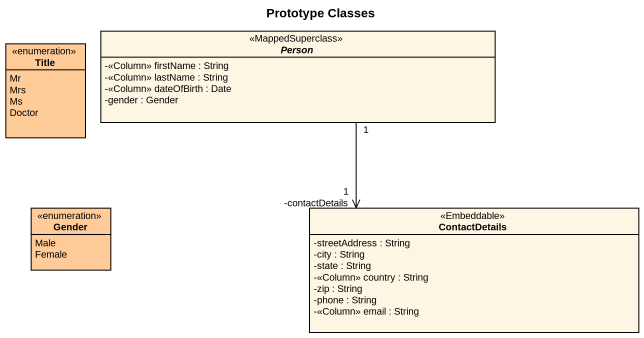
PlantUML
@startuml
title Prototype Classes
hide circle
hide empty members
skinparam classAttributeIconSize 0
abstract class "Person" as Person_ <<MappedSuperclass>> {
  -<<Column>> firstName : String
  -<<Column>> lastName : String
  -<<Column>> dateOfBirth : Date
  -gender : Gender
}
enum "Title" as Title_ #FFCC99 {
  Mr
  Mrs
  Ms
  Doctor
}
enum Gender #FFCC99 {
  Male
  Female
}
class ContactDetails <<Embeddable>> {
  -streetAddress : String
  -city : String
  -state : String
  -<<Column>> country : String
  -zip : String
  -phone : String
  -<<Column>> email : String
}
Person_ "1" --> "-contactDetails\n1" ContactDetails
@enduml
